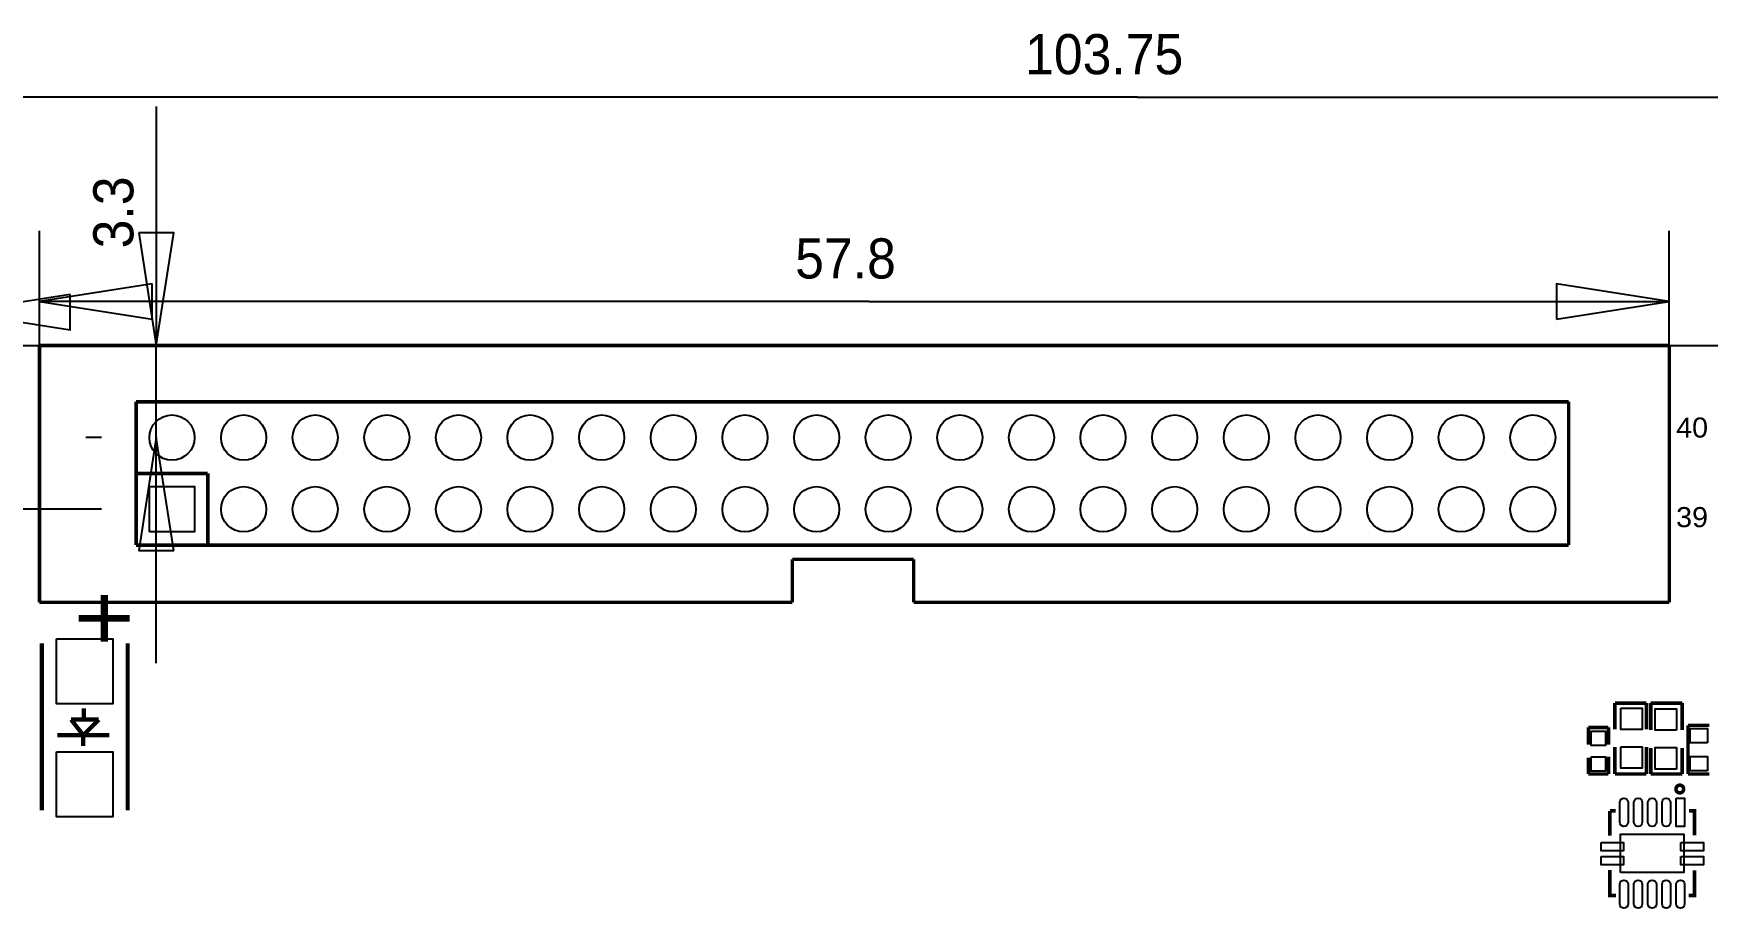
# Model space of a CAD drawing. Extents: x -24 to 175, y -12 to 101.
# Drawn here: x 25.9 to 85.2, y 70 to 101.1 of the extents above; entities that cross this region are included whole.
import ezdxf

# ---------------------------------------------------------------- set-up
doc = ezdxf.new("R2010")
doc.units = 0
for name, color, linetype in [('BG_LABEL', 1, 'CONTINUOUS'), ('BG_OUTLINE', 3, 'CONTINUOUS'), ('PG_SILKSCREEN_TOP', 4, 'CONTINUOUS'), ('PIN_TOP', 5, 'CONTINUOUS')]:
    doc.layers.add(name, color=color, linetype=linetype)

msp = doc.modelspace()

# ---------------------------------------------------------------- linework, layer by layer
at = {"layer": 'BG_LABEL'}
for points in [[(65.024, 98.806), (0, 98.806)], [(65.024, 98.806), (103.753895, 98.806)], [(30.226, 98.4758), (30.226, 89.999998)], [(26.081507, 87.951031), (26.081507, 94.066995)], [(83.881493, 87.951031), (83.881493, 94.066995)], [(55.499, 91.567), (26.081507, 91.567)], [(55.499, 91.567), (83.881493, 91.567)], [(28.179116, 89.999998), (32.725995, 89.999998)], [(30.226, 86.741), (30.226, 89.999998)], [(28.281503, 86.741), (27.726005, 86.741)], [(30.226, 78.741016), (30.226, 86.741)], [(28.281503, 84.201), (-24.216995, 84.201)]]:
    msp.add_lwpolyline(points, dxfattribs=at)
for points in [[(29.601008, 93.99999), (30.226, 89.999998), (30.850992, 93.99999)], [(30.081499, 92.191992), (26.081507, 91.567), (30.081499, 90.942008)], [(79.881501, 90.942008), (83.881493, 91.567), (79.881501, 92.191992)], [(27.173098, 91.810992), (23.173106, 91.186), (27.173098, 90.561008)], [(30.850992, 82.741008), (30.226, 86.741), (29.601008, 82.741008)]]:
    msp.add_lwpolyline(points, close=True, dxfattribs=at)
at = {"layer": 'BG_OUTLINE'}
msp.add_lwpolyline([(0, 1.999996), (0, 88.000002, -0.414213), (1.999996, 89.999998), (123.000008, 89.999998, -0.414212), (125.000004, 88.000002), (125.000004, 1.999996, -0.414212), (123.000008, 0), (1.999996, 0, -0.414212)], format="xyb", close=True, dxfattribs=at)
at = {"layer": 'PG_SILKSCREEN_TOP'}
for points, const_width in [([(83.881493, 90.00109), (26.081507, 90.00109)], 0.127), ([(26.081507, 90.00109), (26.081507, 80.901007)], 0.127), ([(83.881493, 80.901007), (83.881493, 90.00109)], 0.127), ([(29.511498, 88.011), (80.311498, 88.011)], 0.127), ([(29.511498, 82.931), (29.511498, 88.011)], 0.127), ([(80.311498, 88.011), (80.311498, 82.931)], 0.127), ([(32.051498, 85.471), (29.511498, 85.471)], 0.127), ([(32.051498, 82.931), (32.051498, 85.471)], 0.127), ([(80.311498, 82.931), (29.511498, 82.931)], 0.127), ([(52.781505, 80.901007), (52.781505, 82.425997)], 0.127), ([(52.781505, 82.425997), (57.083503, 82.425997)], 0.127), ([(57.083503, 82.425997), (57.083503, 80.901007)], 0.127), ([(26.081507, 80.901007), (52.781505, 80.901007)], 0.127), ([(57.083503, 80.901007), (83.881493, 80.901007)], 0.127), ([(26.162, 79.444088), (26.162, 73.52411)], 0.1524), ([(29.21, 79.444088), (29.21, 73.52411)], 0.1524), ([(27.656003, 77.144093), (27.656003, 76.744093)], 0.1524), ([(83.0707, 77.3303), (81.9531, 77.3303)], 0.127), ([(81.9531, 77.3303), (81.9531, 76.4032)], 0.127), ([(83.0707, 76.4032), (83.0707, 77.3303)], 0.127), ([(83.2231, 76.3778), (83.2231, 77.3303)], 0.127), ([(83.2231, 77.3303), (84.3407, 77.3303)], 0.127), ([(84.3407, 77.3303), (84.3407, 76.3778)], 0.127), ([(27.205889, 76.744093), (28.186101, 76.744093)], 0.1524), ([(27.635987, 76.193904), (27.205889, 76.744093)], 0.1524), ([(28.186101, 76.744093), (27.635987, 76.193904)], 0.1524), ([(85.3059, 76.5429), (84.5439, 76.5429)], 0.127), ([(84.5439, 76.5429), (84.5439, 74.8157)], 0.127), ([(27.635987, 76.193904), (26.715999, 76.193904)], 0.1524), ([(27.635987, 76.193904), (27.635987, 75.813895)], 0.1524), ([(28.56611, 76.193904), (27.635987, 76.193904)], 0.1524), ([(81.7245, 76.4667), (81.0133, 76.4667)], 0.127), ([(81.0133, 76.4667), (81.0133, 75.8571)], 0.127), ([(81.7245, 76.4667), (81.7245, 75.8571)], 0.127), ([(81.0133, 74.8157), (81.0133, 75.3999)], 0.127), ([(81.7245, 75.4253), (81.7245, 74.8157)], 0.127), ([(81.9531, 74.8157), (81.9531, 75.7682)], 0.127), ([(83.0707, 75.7682), (83.0707, 74.8157)], 0.127), ([(83.2231, 75.7428), (83.2231, 74.8157)], 0.127), ([(84.3407, 74.8157), (84.3407, 75.7428)], 0.127), ([(81.7245, 74.8157), (81.0133, 74.8157)], 0.127), ([(83.0707, 74.8157), (81.9531, 74.8157)], 0.127), ([(83.2231, 74.8157), (84.3407, 74.8157)], 0.127), ([(84.5439, 74.8157), (85.3059, 74.8157)], 0.127), ([(81.983809, 73.509099), (81.773801, 73.509099)], 0.127), ([(81.773801, 73.509099), (81.773801, 72.628989)], 0.127), ([(84.773999, 72.638895), (84.773999, 73.509099), (84.583803, 73.509099)], 0.127), ([(81.773801, 71.409001), (81.773801, 70.508901), (81.993994, 70.508901)], 0.127), ([(84.563991, 70.508901), (84.773999, 70.508901), (84.773999, 71.398892)], 0.127)]:
    msp.add_lwpolyline(points, dxfattribs=dict(at, const_width=const_width))
at = {"layer": 'PG_SILKSCREEN_TOP', "const_width": 0.127}
msp.add_lwpolyline([(84.389976, 74.283976, 1), (84.117792, 74.284, 1)], format="xyb", close=True, dxfattribs=at)
at = {"layer": 'PIN_TOP'}
for points in [[(29.98155, 83.401052), (29.98155, 85.000948), (31.581446, 85.000948), (31.581446, 83.401052)], [(26.686002, 79.603994), (28.685998, 79.603994), (28.685998, 77.303998), (26.686002, 77.303998)], [(82.1563, 77.1525), (82.9183, 77.1525), (82.9183, 76.3905), (82.1563, 76.3905)], [(84.1375, 76.3651), (83.3755, 76.3651), (83.3755, 77.1271), (84.1375, 77.1271)], [(81.1149, 76.3397), (81.6229, 76.3397), (81.6229, 75.8317), (81.1149, 75.8317)], [(85.2297, 75.925401), (84.6201, 75.925401), (84.6201, 76.433401), (85.2297, 76.433401)], [(26.686002, 75.604002), (28.685998, 75.604002), (28.685998, 73.304006), (26.686002, 73.304006)], [(81.1149, 75.4253), (81.6229, 75.4253), (81.6229, 74.9173), (81.1149, 74.9173)], [(82.1563, 75.7809), (82.9183, 75.7809), (82.9183, 75.0189), (82.1563, 75.0189)], [(84.1375, 74.9935), (83.3755, 74.9935), (83.3755, 75.7555), (84.1375, 75.7555)], [(85.2297, 74.925199), (84.6201, 74.925199), (84.6201, 75.433199), (85.2297, 75.433199)], [(84.123898, 73.95911), (84.423898, 73.95911), (84.423898, 72.959112), (84.123898, 72.959112)], [(82.148934, 71.329042), (82.148934, 72.688933), (84.398841, 72.688933), (84.398841, 71.329042)], [(81.458841, 72.393899), (82.258941, 72.393899), (82.258941, 72.0939), (81.458841, 72.0939)], [(81.458841, 71.894103), (82.258941, 71.894103), (82.258941, 71.594104), (81.458841, 71.594104)], [(84.293939, 72.393899), (85.094039, 72.393899), (85.094039, 72.0939), (84.293939, 72.0939)], [(84.293939, 71.894103), (85.094039, 71.894103), (85.094039, 71.594104), (84.293939, 71.594104)]]:
    msp.add_lwpolyline(points, close=True, dxfattribs=at)
for points in [[(82.123902, 73.109112), (82.123902, 73.809111, -1), (82.423902, 73.809111), (82.423902, 73.109112, -1)], [(82.6238, 73.109112), (82.6238, 73.809111, -1), (82.923799, 73.809111), (82.923799, 73.109112, -1)], [(83.1239, 73.109112), (83.1239, 73.809111, -1), (83.4239, 73.809111), (83.4239, 73.109112, -1)], [(83.624001, 73.109112), (83.624001, 73.809111, -1), (83.924, 73.809111), (83.924, 73.109112, -1)], [(82.123902, 70.208889), (82.123902, 70.908888, -1), (82.423902, 70.908888), (82.423902, 70.208889, -1)], [(82.6238, 70.208889), (82.6238, 70.908888, -1), (82.923799, 70.908888), (82.923799, 70.208889, -1)], [(83.1239, 70.208889), (83.1239, 70.908888, -1), (83.4239, 70.908888), (83.4239, 70.208889, -1)], [(83.624001, 70.208889), (83.624001, 70.908888, -1), (83.924, 70.908888), (83.924, 70.208889, -1)], [(84.123898, 70.208889), (84.123898, 70.908888, -1), (84.423898, 70.908888), (84.423898, 70.208889, -1)]]:
    msp.add_lwpolyline(points, format="xyb", close=True, dxfattribs=at)
for centre in [(30.781498, 86.741), (33.321498, 86.741), (35.861498, 86.741), (38.401498, 86.741), (40.941498, 86.741), (43.481498, 86.741), (46.021498, 86.741), (48.561498, 86.741), (51.101498, 86.741), (53.641498, 86.741), (56.181498, 86.741), (58.721498, 86.741), (61.261498, 86.741), (63.801498, 86.741), (66.341498, 86.741), (68.881498, 86.741), (71.421498, 86.741), (73.961498, 86.741), (76.501498, 86.741), (79.041498, 86.741), (33.321498, 84.201), (35.861498, 84.201), (38.401498, 84.201), (40.941498, 84.201), (43.481498, 84.201), (46.021498, 84.201), (48.561498, 84.201), (51.101498, 84.201), (53.641498, 84.201), (56.181498, 84.201), (58.721498, 84.201), (61.261498, 84.201), (63.801498, 84.201), (66.341498, 84.201), (68.881498, 84.201), (71.421498, 84.201), (73.961498, 84.201), (76.501498, 84.201), (79.041498, 84.201)]:
    msp.add_circle(centre, 0.799948, dxfattribs=at)

# ---------------------------------------------------------------- texts
at = {"layer": 'BG_LABEL', "width": 0.964286}
for s, p in [('103.75', (61.0362, 99.6188)), ('57.8', (52.8828, 92.3798))]:
    msp.add_text(s, height=1.4224, dxfattribs=at).set_placement(p)
msp.add_text('3.3', height=1.4224, rotation=90, dxfattribs=at).set_placement((29.4132, 93.4466))
at = {"layer": 'PG_SILKSCREEN_TOP', "width": 1.071429}
for s, p in [('40', (84.121498, 86.741)), ('39', (84.121498, 83.566))]:
    msp.add_text(s, height=0.7112, dxfattribs=at).set_placement(p)
at = {"layer": 'PG_SILKSCREEN_TOP'}
msp.add_text('+', height=2.54, rotation=270, dxfattribs=at).set_placement((27.1526, 81.324196))

doc.saveas('drawing.dxf')
